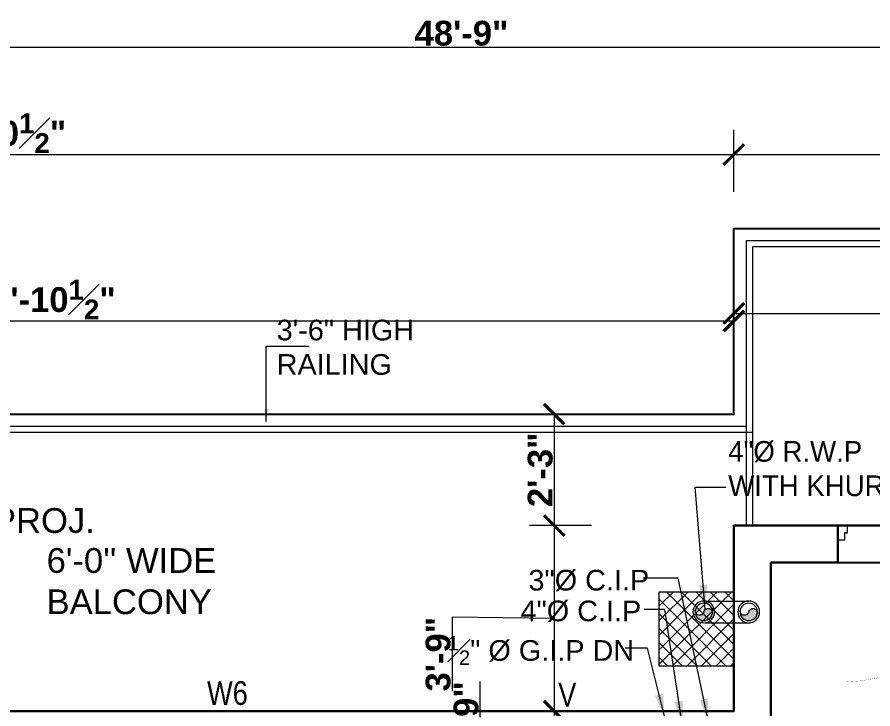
# Model space of a CAD drawing. Header units: feet. Extents: x 18471 to 30550, y -13540 to -11719.
# Drawn here: x 20827.5 to 21034.9, y -12565.1 to -12397.5 of the extents above; entities that cross this region are included whole.
import ezdxf

# ---------------------------------------------------------------- set-up
doc = ezdxf.new("R2010")
doc.units = ezdxf.units.FT
doc.header["$MEASUREMENT"] = 0
doc.header["$PDMODE"] = 2
doc.layers.get('0').update_dxf_attribs({"lineweight": 30})
doc.layers.add('BLK_1_FLR_1_BLT_UP_AREA', color=25, linetype='Continuous', true_color=0x995f4c, plot=False)
doc.layers.add('BLK_1_FLR_1_CHAJJA', color=7, linetype='Continuous')
doc.layers.add('BLK_1_FLR_1_REGULAR_ROOM_2', color=1, linetype='Continuous', plot=False)
for name, color, linetype, lineweight in [('CWS', 94, 'Continuous', 9), ('DIM', 7, 'Continuous', 18), ('DOOR', 32, 'Continuous', 13), ('HATCH', 9, 'Continuous', 20), ('JOINERY TEXT', 193, 'Continuous', 0), ('P-SOIL', 6, 'Continuous', 18), ('PLANTERS', 58, 'Continuous', 13), ('pub health ser', 22, 'Continuous', 30), ('SANTRY TEXT', 174, 'Continuous', 9), ('SPECS', 7, 'Continuous', 13), ('TEXT', 7, 'Continuous', 30), ('WALL', 10, 'Continuous', 30)]:
    doc.layers.add(name, color=color, linetype=linetype, lineweight=lineweight)
doc.styles.add('AR. TEXT 01', font='arialbd.ttf')
doc.styles.add('DIM TEXT', font='GOTHIC.TTF', dxfattribs={"height": 5})
doc.styles.add('p.h tex', font='techb___.ttf')
doc.styles.get("Standard").update_dxf_attribs({"font": 'ARIALN.TTF'})
doc.styles.add('TEX02', font='GARA.TTF')
doc.dimstyles.new('DIM 50', dxfattribs={"dimtxt": 6, "dimasz": 3, "dimexe": 6, "dimexo": 4, "dimgap": 0.3125, "dimtad": 1, "dimzin": 3, "dimdsep": 46, "dimlunit": 4, "dimtxsty": 'AR. TEXT 01', "dimblk": 'DOT', "dimcen": 0.09, "dimclrd": 5, "dimclre": 5, "dimclrt": 5, "dimazin": 0, "dimtfac": 0.8, "dimtofl": 0, "dimtmove": 1, "dimatfit": 3, "dimfxl": 6, "dimfxlon": 1, "dimfrac": 1, "dimtolj": 1, "dimtzin": 0, "dimlwd": -1, "dimlwe": -1, "dimarcsym": 1})
doc.dimstyles.new('DIM STYLE', dxfattribs={"dimtxt": 5, "dimasz": 3, "dimexe": 0, "dimexo": 0, "dimgap": 1.5, "dimtad": 1, "dimdec": 4, "dimzin": 3, "dimdsep": 46, "dimlunit": 4, "dimtxsty": 'DIM TEXT', "dimblk": 'ARCHTICK', "dimcen": 0, "dimdle": 1, "dimclrd": 256, "dimclre": 253, "dimclrt": 256, "dimadec": 0, "dimazin": 0, "dimtfac": 0.75, "dimtdec": 4, "dimtofl": 0, "dimtmove": 1, "dimatfit": 3, "dimfxl": 1, "dimfrac": 1, "dimtolj": 1, "dimtzin": 0, "dimlwd": -1, "dimlwe": -1, "dimarcsym": 0})

# ---------------------------------------------------------------- blocks, each defined once
blk = doc.blocks.new('_ArchTick')
at = {"color": 0, "linetype": 'ByBlock', "const_width": 0.15}
blk.add_lwpolyline([(-0.5, -0.5), (0.5, 0.5)], dxfattribs=at)
blk = doc.blocks.new('*D168')
at = {"layer": 'Defpoints', "color": 0, "transparency": 16777216}
for p in [(21001.18114544762, -12430.77846358907), (21001.18114544762, -12558.51330703618), (20642.68114544762, -12565.65837287717)]:
    blk.add_point(p, dxfattribs=at)
at = {"layer": 'DIM', "ltscale": 5, "transparency": 16777216}
for p, q in [((20642.68114544762, -12439.77846358907), (20642.68114544762, -12424.77846358907)), ((21001.18114544762, -12439.77846358907), (21001.18114544762, -12424.77846358907)), ((20642.68114544762, -12430.77846358907), (21001.18114544762, -12430.77846358907))]:
    blk.add_line(p, q, dxfattribs=at)
at = {"layer": 'DIM', "transparency": 16777216, "xscale": 5, "yscale": 5, "zscale": 5, "rotation": 180}
blk.add_blockref('_ArchTick', (20642.68114544762, -12430.77846358907), dxfattribs=at)
at = {"layer": 'DIM', "transparency": 16777216, "xscale": 5, "yscale": 5, "zscale": 5}
blk.add_blockref('_ArchTick', (21001.18114544762, -12430.77846358907), dxfattribs=at)
at = {"layer": 'DIM', "transparency": 16777216, "insert": (20821.93114544762, -12425.59456358907), "char_height": 6, "attachment_point": 5, "style": 'AR. TEXT 01'}
blk.add_mtext('\\A1;29\'-10{\\H0.800000x;\\S1#2;}"', dxfattribs=at)
blk = doc.blocks.new('*D169')
at = {"layer": 'Defpoints', "color": 0, "ltscale": 5, "transparency": 16777216}
for p in [(21227.68114544762, -12430.77846358907), (21227.68114544762, -12520.65837288003), (21001.18114544762, -12558.51330703618)]:
    blk.add_point(p, dxfattribs=at)
at = {"layer": 'DIM', "ltscale": 5, "transparency": 16777216}
for p, q in [((21001.18114544762, -12439.77846358907), (21001.18114544762, -12424.77846358907)), ((21227.68114544762, -12439.77846358907), (21227.68114544762, -12424.77846358907)), ((21001.18114544762, -12430.77846358907), (21227.68114544762, -12430.77846358907))]:
    blk.add_line(p, q, dxfattribs=at)
at = {"layer": 'DIM', "ltscale": 5, "transparency": 16777216, "xscale": 5, "yscale": 5, "zscale": 5, "rotation": 180}
blk.add_blockref('_ArchTick', (21001.18114544762, -12430.77846358907), dxfattribs=at)
at = {"layer": 'DIM', "ltscale": 5, "transparency": 16777216, "xscale": 5, "yscale": 5, "zscale": 5}
blk.add_blockref('_ArchTick', (21227.68114544762, -12430.77846358907), dxfattribs=at)
at = {"layer": 'DIM', "ltscale": 5, "transparency": 16777216, "insert": (21114.43114544762, -12425.59311229302), "char_height": 6, "attachment_point": 5, "style": 'AR. TEXT 01'}
blk.add_mtext('\\A1;18\'-10{\\H0.8x;\\S1#2;}"', dxfattribs=at)
blk = doc.blocks.new('*D170')
at = {"layer": 'Defpoints', "color": 0, "ltscale": 5, "transparency": 16777216}
for p in [(21227.68114544762, -12404.7890254763), (21227.68114544762, -12556.33949283584), (20642.68114544762, -12602.67774282329)]:
    blk.add_point(p, dxfattribs=at)
at = {"layer": 'DIM', "ltscale": 5, "transparency": 16777216}
for p, q in [((20642.68114544762, -12413.7890254763), (20642.68114544762, -12398.7890254763)), ((21227.68114544762, -12413.7890254763), (21227.68114544762, -12398.7890254763)), ((20642.68114544762, -12404.7890254763), (21227.68114544762, -12404.7890254763))]:
    blk.add_line(p, q, dxfattribs=at)
at = {"layer": 'DIM', "ltscale": 5, "transparency": 16777216, "xscale": 5, "yscale": 5, "zscale": 5, "rotation": 180}
blk.add_blockref('_ArchTick', (20642.68114544762, -12404.7890254763), dxfattribs=at)
at = {"layer": 'DIM', "ltscale": 5, "transparency": 16777216, "xscale": 5, "yscale": 5, "zscale": 5}
blk.add_blockref('_ArchTick', (21227.68114544762, -12404.7890254763), dxfattribs=at)
at = {"layer": 'DIM', "ltscale": 5, "transparency": 16777216, "insert": (20935.18114544762, -12401.41104116525), "char_height": 6, "attachment_point": 5, "style": 'AR. TEXT 01'}
blk.add_mtext('\\A1;48\'-9"', dxfattribs=at)
blk = doc.blocks.new('*D198')
at = {"layer": 'Defpoints', "color": 0, "transparency": 16777216}
for p in [(20978.87691454539, -12493.65837288002), (20957.64337954685, -12520.65837288002), (20980.87691454542, -12520.65837288002)]:
    blk.add_point(p, dxfattribs=at)
at = {"layer": 'DIM', "ltscale": 5, "transparency": 16777216}
for p, q in [((20966.64337954685, -12493.65837288002), (20951.64337954685, -12493.65837288002)), ((20957.64337954685, -12493.65837288002), (20957.64337954685, -12520.65837288002)), ((20966.64337954685, -12520.65837288002), (20951.64337954685, -12520.65837288002))]:
    blk.add_line(p, q, dxfattribs=at)
at = {"layer": 'DIM', "transparency": 16777216, "xscale": 5, "yscale": 5, "zscale": 5}
for p, rotation in [((20957.64337954685, -12493.65837288002), 90), ((20957.64337954685, -12520.65837288002), 270)]:
    blk.add_blockref('_ArchTick', p, dxfattribs=dict(at, rotation=rotation))
at = {"layer": 'DIM', "transparency": 16777216, "insert": (20954.27087954685, -12507.15837288002), "char_height": 6, "attachment_point": 5, "rotation": 90, "style": 'AR. TEXT 01'}
blk.add_mtext('\\A1;2\'-3"', dxfattribs=at)
blk = doc.blocks.new('*D199')
at = {"layer": 'Defpoints', "color": 0, "ltscale": 5, "transparency": 16777216}
for p in [(20980.87691454543, -12520.65837288002), (20957.64337954695, -12565.65837287716), (20989.48114544763, -12565.65837287716)]:
    blk.add_point(p, dxfattribs=at)
at = {"layer": 'DIM', "ltscale": 5, "transparency": 16777216}
for p, q in [((20966.64337954695, -12520.65837288002), (20951.64337954695, -12520.65837288002)), ((20957.64337954695, -12520.65837288002), (20957.64337954695, -12565.65837287716)), ((20957.64337954695, -12543.15837287859), (20932.89627283256, -12542.8458728786)), ((20932.89627283256, -12542.8458728786), (20932.89627283256, -12560.82012253754)), ((20966.64337954695, -12565.65837287716), (20951.64337954695, -12565.65837287716))]:
    blk.add_line(p, q, dxfattribs=at)
at = {"layer": 'DIM', "ltscale": 5, "transparency": 16777216, "xscale": 5, "yscale": 5, "zscale": 5}
for p, rotation in [((20957.64337954695, -12520.65837288002), 90), ((20957.64337954695, -12565.65837287716), 270)]:
    blk.add_blockref('_ArchTick', p, dxfattribs=dict(at, rotation=rotation))
at = {"layer": 'DIM', "ltscale": 5, "transparency": 16777216, "insert": (20929.5182885215, -12551.83299770807), "char_height": 6, "attachment_point": 5, "rotation": 90, "style": 'AR. TEXT 01'}
blk.add_mtext('\\A1;3\'-9"', dxfattribs=at)
blk = doc.blocks.new('*D200')
at = {"layer": 'Defpoints', "color": 0, "ltscale": 5, "transparency": 16777216}
for p in [(20989.48114544763, -12565.65837287715), (20957.64337954701, -12574.65837287713), (20991.78114544762, -12574.65837287713)]:
    blk.add_point(p, dxfattribs=at)
at = {"layer": 'DIM', "ltscale": 5, "transparency": 16777216}
for p, q in [((20939.68750471737, -12566.99155415274), (20939.68750471737, -12558.41430312955)), ((20957.64337954701, -12570.15837287714), (20939.68750471737, -12566.99155415274)), ((20966.64337954701, -12565.65837287715), (20951.64337954701, -12565.65837287715)), ((20957.64337954701, -12565.65837287715), (20957.64337954701, -12574.65837287713)), ((20966.64337954701, -12574.65837287713), (20951.64337954701, -12574.65837287713))]:
    blk.add_line(p, q, dxfattribs=at)
at = {"layer": 'DIM', "ltscale": 5, "transparency": 16777216, "xscale": 5, "yscale": 5, "zscale": 5}
for p, rotation in [((20957.64337954701, -12565.65837287715), 90), ((20957.64337954701, -12574.65837287713), 270)]:
    blk.add_blockref('_ArchTick', p, dxfattribs=dict(at, rotation=rotation))
at = {"layer": 'DIM', "ltscale": 5, "transparency": 16777216, "insert": (20936.30952040631, -12562.70292864115), "char_height": 6, "attachment_point": 5, "rotation": 90, "style": 'AR. TEXT 01'}
blk.add_mtext('\\A1;9"', dxfattribs=at)
blk = doc.blocks.new('A$Cb508cf72')
at = {"layer": 'DOOR'}
for points in [[(1.593954704861969, 31.97784954943927), (1.593954704861969, 33.65484954940621), (2.1666480381682, 33.65484954940621), (2.1666480381682, 35.22784954936651), (-1.86284451e-05, 35.22784954936651), (-1.86284451e-05, 31.97784954943927), (1.593954704861969, 31.97784954943927)], [(37.4060080396448, 31.97784954943927), (37.4060080396448, 33.65484954940621), (36.83331470633857, 33.65484954940621), (36.83331470633857, 35.22784954936651), (38.99998137295188, 35.22784954936651), (38.99998137295188, 31.97784954943927), (37.4060080396448, 31.97784954943927)]]:
    blk.add_lwpolyline(points, dxfattribs=at)
at = {"layer": 'DOOR', "const_width": 0.03635174400107}
blk.add_lwpolyline([(37.11966137299896, 33.65484954940621, -0.38341128429114), (1.68249406036921, 0.01781754833064, -0.4142135623731)], format="xyb", dxfattribs=at)
blk.add_lwpolyline([(1.68249406036921, 0.01781754833064), (1.68249406036921, 33.34024954930646), (2.19304287509294, 33.34024954930646), (2.19304287509294, 0.01781754833064)], dxfattribs=at)
blk = doc.blocks.new('_Dot')
at = {"color": 0, "linetype": 'ByBlock', "lineweight": -2}
blk.add_line((-0.5, 0), (-1, 0), dxfattribs=at)
at = {"color": 0, "linetype": 'ByBlock', "const_width": 0.5}
blk.add_lwpolyline([(-0.25, 0, 1), (0.25, 0, 1)], format="xyb", close=True, dxfattribs=at)
blk = doc.blocks.new('RWP')
at = {"layer": 'P-SOIL'}
h = blk.add_hatch(color=7, dxfattribs=at)
edge = h.paths.add_edge_path()
edge.add_ellipse((-58225.88443678952, -118219.5594493906), major_axis=(1.494147372830069, 1.494147372830069), ratio=0.9999999999971358, start_angle=35.6182046845361, end_angle=125.618203281105)
edge.add_ellipse((-58225.88443678952, -118219.5594493906), major_axis=(1.494147372827425, 1.494147372827423), ratio=0.9999999999948398, start_angle=125.618203281105, end_angle=215.6182018617833)
edge.add_ellipse((-58226.11501198305, -118220.5921985362), major_axis=(0.7482431835796156, 0.7482431835796152), ratio=0.9999999999816468, start_angle=218.8220523718932, end_angle=392.4143515007202)
edge.add_ellipse((-58225.65386160055, -118218.5267002386), major_axis=(-0.7482431836025633, 0.7482431836025631), ratio=0.9999999999430152, start_angle=-51.1779422807781, end_angle=122.41435150089211, ccw=False)
at = {"layer": 'P-SOIL', "color": 7, "extrusion": (0, 0, -1)}
for centre, major_axis, ratio, start_param, end_param in [((-58225.88443678952, -118219.5594493906), (1.867684216040422, 1.867684216040422), 0.99999999999517, 3.926990816989658, 10.21017612416924), ((-58225.88443678952, -118219.5594493906), (-1.494147372831555, 1.494147372831555), 0.9999999999934598, 5.497787143778865, 11.78097245095845), ((-58226.11501198302, -118220.5921985362), (-0.7482431836144129, 0.7482431836144129), 0.9999999999042399, 1.005059168248902, 4.258487346123779)]:
    blk.add_ellipse(centre, major_axis=major_axis, ratio=ratio, start_param=start_param, end_param=end_param, dxfattribs=at)
at = {"layer": 'P-SOIL', "color": 7, "extrusion": (0, 0, -0.9999999999999998)}
blk.add_ellipse((-58225.65386160053, -118218.5267002386), major_axis=(0.7482431836246272, 0.7482431836246272), ratio=0.99999999987498, start_param=2.575855494946888, end_param=5.829283672833697, dxfattribs=at)
blk = doc.blocks.new('*D209')
at = {"layer": 'Defpoints', "color": 0, "ltscale": 5, "transparency": 16777216}
for p in [(20666.68114544764, -12464.29540704069), (21001.18114544762, -12464.29540704068), (21001.18114544762, -12471.09988819183)]:
    blk.add_point(p, dxfattribs=at)
at = {"layer": 'DIM', "ltscale": 5, "transparency": 16777216}
for p, q in [((20666.68114544764, -12468.29540704069), (20666.68114544764, -12477.09988819183)), ((21001.18114544762, -12468.29540704069), (21001.18114544762, -12477.09988819183)), ((20666.68114544764, -12471.09988819183), (21001.18114544762, -12471.09988819183))]:
    blk.add_line(p, q, dxfattribs=at)
at = {"layer": 'DIM', "ltscale": 5, "transparency": 16777216, "xscale": 5, "yscale": 5, "zscale": 5, "rotation": 180}
blk.add_blockref('_ArchTick', (20666.68114544764, -12471.09988819183), dxfattribs=at)
at = {"layer": 'DIM', "ltscale": 5, "transparency": 16777216, "xscale": 5, "yscale": 5, "zscale": 5}
blk.add_blockref('_ArchTick', (21001.18114544762, -12471.09988819183), dxfattribs=at)
at = {"layer": 'DIM', "ltscale": 5, "transparency": 16777216, "insert": (20833.93114544763, -12465.9165832805), "char_height": 6, "attachment_point": 5, "style": 'AR. TEXT 01'}
blk.add_mtext('\\A1;27\'-10{\\H0.8x;\\S1#2;}"', dxfattribs=at)
blk = doc.blocks.new('*D210')
at = {"layer": 'Defpoints', "color": 0, "ltscale": 5, "transparency": 16777216}
for p in [(21001.18114544762, -12458.89754695998), (21203.68114544762, -12458.89754695998), (21203.68114544762, -12469.26758419076)]:
    blk.add_point(p, dxfattribs=at)
at = {"layer": 'DIM', "ltscale": 5, "transparency": 16777216}
for p, q in [((21001.18114544762, -12462.89754695998), (21001.18114544762, -12475.26758419076)), ((21203.68114544762, -12462.89754695998), (21203.68114544762, -12475.26758419076)), ((21001.18114544762, -12469.26758419076), (21203.68114544762, -12469.26758419076))]:
    blk.add_line(p, q, dxfattribs=at)
at = {"layer": 'DIM', "ltscale": 5, "transparency": 16777216, "xscale": 5, "yscale": 5, "zscale": 5, "rotation": 180}
blk.add_blockref('_ArchTick', (21001.18114544762, -12469.26758419076), dxfattribs=at)
at = {"layer": 'DIM', "ltscale": 5, "transparency": 16777216, "xscale": 5, "yscale": 5, "zscale": 5}
blk.add_blockref('_ArchTick', (21203.68114544762, -12469.26758419076), dxfattribs=at)
at = {"layer": 'DIM', "ltscale": 5, "transparency": 16777216, "insert": (21102.43114544762, -12464.08427927943), "char_height": 6, "attachment_point": 5, "style": 'AR. TEXT 01'}
blk.add_mtext('\\A1;16\'-10{\\H0.8x;\\S1#2;}"', dxfattribs=at)

msp = doc.modelspace()

# ---------------------------------------------------------------- hatches: boundary and pattern name
at = {"layer": 'pub health ser', "lineweight": 0, "true_color": 0x939598}
h = msp.add_hatch(dxfattribs=at)
h.set_pattern_fill('ANSI37', color=252, scale=20, angle=-3e-14, style=0)
h.set_pattern_definition([(44.99999999999995, (-38038.26851991999, -36238.00755649689), (-1.767766952966367, 1.767766952966369), []), (134.9999999999999, (-38038.26851991999, -36238.00755649689), (-1.767766952966369, -1.767766952966367), [])])
h.paths.add_polyline_path([(21001.11681901514, -12536.71887440073), (20983.11681901514, -12536.71887440072), (20983.11681901511, -12554.71887440072), (21001.11681901511, -12554.71887440072)])
edge = h.paths.add_edge_path(flags=16)
edge.add_ellipse((20991.55484598568, -12546.39442721107), major_axis=(-0.7482431836542677, 0.7482431836542677), ratio=0.999999999800657, start_angle=51.17794786418325, end_angle=63.99335204062713)
edge.add_ellipse((20992.58759513127, -12546.16385201755), major_axis=(-1.494147372824954, 1.494147372824954), ratio=1, start_angle=54.38179825586201, end_angle=60.789499034851985, ccw=False)

# ---------------------------------------------------------------- linework, layer by layer
at = {"layer": 'BLK_1_FLR_1_BLT_UP_AREA', "color": 25, "elevation": 0.02260156391333}
msp.add_lwpolyline([(20642.68114544762, -12565.65837287717), (21001.18114544762, -12565.65837287717), (21001.18114544757, -12520.65837288002), (21227.68114544762, -12520.65837288002), (21227.68114544609, -12988.65837288002), (21155.68114544763, -12988.65837288003), (21155.68114544762, -13204.65837288005), (21035.68114544762, -13204.65837288003), (21035.68114544762, -12988.65837288003), (20642.68114544762, -12988.65837288002), (20642.68114544762, -12565.65837287717)], dxfattribs=at)
at = {"layer": 'BLK_1_FLR_1_CHAJJA', "elevation": 0.02260156391333}
msp.add_lwpolyline([(20666.63865894853, -12565.65837287713), (20666.63865894853, -12493.65837288001), (21001.13865894853, -12493.65837288002), (21001.13865894853, -12448.65837288002), (21203.68114544762, -12448.65837288002), (21203.68114544762, -12520.65837288002), (21001.13865894853, -12520.65837288002), (21001.13865894855, -12565.65837288002), (20666.63865894853, -12565.65837287713)], dxfattribs=at)
at = {"layer": 'BLK_1_FLR_1_REGULAR_ROOM_2', "color": 1, "elevation": 0.02260156391333}
msp.add_lwpolyline([(21010.18114544762, -12529.65837288002), (21223.18114544762, -12529.65837288002), (21223.18114544762, -12685.65837288003), (21010.18114544762, -12685.65837288003)], close=True, dxfattribs=at)
at = {"layer": 'HATCH', "ltscale": 5}
msp.add_line((21001.18114544762, -12523.65837288, 0.02260156391333), (21001.18114544762, -12526.65837288002, 0.02260156391333), dxfattribs=at)
at = {"layer": 'PLANTERS', "ltscale": 15}
for p, q in [((21004.18114544762, -12496.65837288002, 0.02260156391333), (21004.18114544763, -12520.65837288002, 0.02260156391333)), ((21005.68114544762, -12498.15837288002, 0.02260156391333), (21005.68114544763, -12520.65837288002, 0.02260156391333))]:
    msp.add_line(p, q, dxfattribs=at)
at = {"layer": 'PLANTERS', "ltscale": 15, "elevation": 0.02260156391333}
for points in [[(21203.68114544762, -12520.65837288), (21203.68114544762, -12448.65837288002), (21001.18114544762, -12448.65837288002), (21001.18114544762, -12493.65837288002), (20666.68114544762, -12493.65837288)], [(21200.68123059781, -12520.63576991744), (21200.65845669088, -12451.65837288002), (21004.18114544762, -12451.65837288002), (21004.18114544762, -12496.65837288002), (20669.68114544762, -12496.65837288), (20669.68114544764, -12565.65837287715)], [(21199.1812731729, -12520.62446843616), (21199.1471123125, -12453.15837288002), (21005.68114544762, -12453.15837288002), (21005.68114544762, -12498.15837288002), (20671.18114544762, -12498.15837288), (20671.18114544764, -12565.65837287715)]]:
    msp.add_lwpolyline(points, dxfattribs=at)
at = {"layer": 'pub health ser', "color": 252, "lineweight": 0, "true_color": 0x939598}
for p, q in [((20993.92028219939, -12538.95086159451, 0.02260156391333), (21004.78914654479, -12538.95086151817, 0.02260156391333)), ((20994.23731399952, -12544.22394849731, 0.02260156391333), (21005.10617834493, -12544.22394842097, 0.02260156391333))]:
    msp.add_line(p, q, dxfattribs=at)
at = {"layer": 'pub health ser', "color": 252, "lineweight": 0, "true_color": 0x939598, "elevation": 0.02260156391333}
msp.add_lwpolyline([(20983.11681901514, -12554.71887440072), (20983.11681901514, -12536.71887440072), (21001.11681901513, -12536.71887440072), (21001.11681901513, -12554.71887440072)], close=True, dxfattribs=at)
at = {"layer": 'WALL'}
for p, q in [((21001.18114544762, -12565.65837287714, 0.02260156391333), (21001.18114544762, -12520.65837288002, 0.02260156391333)), ((21001.18114544762, -12520.65837288002, 0.02260156391333), (21026.40183717183, -12520.65837287999, 0.02260156391333)), ((21026.40183717183, -12529.65837288, 0.02260156391333), (21026.40183717183, -12520.65837287999, 0.02260156391333)), ((21010.18114544763, -12790.65837287998, 0.02260156391333), (21010.18114544762, -12529.65837288002, 0.02260156391333)), ((21010.18114544762, -12529.65837288002, 0.02260156391333), (21026.40183717183, -12529.65837287998, 0.02260156391333))]:
    msp.add_line(p, q, dxfattribs=at)

# ---------------------------------------------------------------- block references
at = {"layer": 'HATCH', "ltscale": 5, "xscale": 1.076923076884569, "yscale": 1.076923076884569, "zscale": 1.076923076884569}
msp.add_blockref('A$Cb508cf72', (21026.40185723323, -12558.59605700875, 0.02260156391333), dxfattribs=at)
at = {"layer": 'WALL', "rotation": 90}
for p in [(-97225.63853215746, 45684.29227092281, 0.02260156391333), (-97214.7703028073, 45684.29227092281, 0.02260156391333)]:
    msp.add_blockref('RWP', p, dxfattribs=at)

# ---------------------------------------------------------------- texts
at = {"layer": 'CWS', "ltscale": 0.2, "insert": (20931.83358883845, -12554.4297370804), "char_height": 5, "width": 71.7429229065092, "attachment_point": 7, "style": 'p.h tex'}
msp.add_mtext('\\A1;{\\fArial|b0|i0|c0|p34;\\H0.7x;\\S1#2;\\H1.429x;"\\H1x; %%C G.I.P DN}', dxfattribs=at)
at = {"layer": 'JOINERY TEXT', "char_height": 5.75, "width": 20.94494535614012, "attachment_point": 1}
for s, insert in [('\\A1;W6', (20873.49888004327, -12558.37450828207, 0.02260156391333)), ('\\A1;V', (20958.61944342326, -12558.76445018571, 0.02260156391333))]:
    msp.add_mtext(s, dxfattribs=dict(at, insert=insert))
at = {"layer": 'SANTRY TEXT', "color": 5, "ltscale": 25, "char_height": 5, "style": 'DIM TEXT'}
for s, insert, width, attachment_point in [('\\A1;4"%%C R.W.P\\PWITH KHURRA', (20999.82277130594, -12500.20016223881, 0.02260156391333), 68.77202682150889, 1), ('\\A1;{\\fArial|b0|i0|c0|p34;3"%%C C.I.P}', (20980.65687117716, -12531.39958355688), 68.77202682150889, 3), ('\\A1;{\\fArial|b0|i0|c0|p34;4"%%C C.I.P}', (20978.73483025385, -12538.85420533083), 82.87071002800438, 3)]:
    msp.add_mtext(s, dxfattribs=dict(at, insert=insert, width=width, attachment_point=attachment_point))
at = {"layer": 'TEXT', "insert": (20890.37336956655, -12470.79777393327, 0.02260156391333), "char_height": 5, "width": 37.04403607775379, "attachment_point": 1}
msp.add_mtext('{\\fArial|b0|i0|c0|p34;3\'-6" HIGH \\PRAILING}', dxfattribs=at)
at = {"layer": 'TEXT', "char_height": 6, "attachment_point": 1, "style": 'TEX02'}
for s, insert, width in [("\\A1;{\\fArial|b0|i0|c0|p34; 6'-0'' WIDE PROJ. ABOVE}", (20775.83724483716, -12516.44685403261, 0.02260156391333), 72.01010735483214), ("\\A1;{\\fArial|b0|i0|c0|p34;6'-0'' WIDE BALCONY}", (20834.61299477131, -12526.13195878991, 0.02260156391333), 63.03306711644836)]:
    msp.add_mtext(s, dxfattribs=dict(at, insert=insert, width=width))

# ---------------------------------------------------------------- dimensions: what is measured, and where the dimension line sits
at = {"layer": 'DIM', "ltscale": 5}
for base, p1, p2, override, picture, middle in [((21227.68114544762, -12404.7890254763, 0.02260156391333), (20642.68114544762, -12602.67774282329, 0.02260156391333), (21227.68114544762, -12556.33949283584, 0.02260156391333), {"dimtxt": 6, "dimasz": 5, "dimblk": 'ArchTick', "dimclrd": 256, "dimclre": 256, "dimclrt": 256, "dimfxl": 9}, '*D170', (20935.18114544762, -12401.41104116525, 0.02260156391333)), ((21001.18114544762, -12430.77846358907, 0.02260156391333), (20642.68114544762, -12565.65837287717, 0.02260156391333), (21001.18114544762, -12558.51330703618, 0.02260156391333), {"dimtxt": 6, "dimasz": 5, "dimblk": 'ArchTick', "dimclrd": 256, "dimclre": 256, "dimclrt": 256, "dimfxl": 9}, '*D168', (20821.93114544762, -12425.59456358907, 0.02260156391333)), ((21227.68114544762, -12430.77846358907, 0.02260156391333), (21001.18114544762, -12558.51330703618, 0.02260156391333), (21227.68114544762, -12520.65837288003, 0.02260156391333), {"dimtxt": 6, "dimasz": 5, "dimblk": 'ArchTick', "dimclrd": 256, "dimclre": 256, "dimclrt": 256, "dimfxl": 9}, '*D169', (21114.43114544762, -12425.59311229302, 0.02260156391333)), ((21203.68114544762, -12469.26758419076, 0.02260156391333), (21001.18114544762, -12458.89754695998, 0.02260156391333), (21203.68114544762, -12458.89754695998, 0.02260156391333), {"dimasz": 5, "dimblk": 'ArchTick', "dimclrd": 256, "dimclre": 256, "dimclrt": 256, "dimfxl": 9}, '*D210', (21102.43114544762, -12464.08427927943, 0.02260156391333)), ((21001.18114544762, -12471.09988819183, 0.02260156391333), (20666.68114544764, -12464.29540704069, 0.02260156391333), (21001.18114544762, -12464.29540704068, 0.02260156391333), {"dimasz": 5, "dimblk": 'ArchTick', "dimclrd": 256, "dimclre": 256, "dimclrt": 256, "dimfxl": 9}, '*D209', (20833.93114544763, -12465.9165832805, 0.02260156391333))]:
    dim = msp.add_linear_dim(base=base, p1=p1, p2=p2, dimstyle='DIM 50', override=override, dxfattribs=at)
    dim.commit()
    dim.dimension.update_dxf_attribs({"geometry": picture, "text_midpoint": middle})
dim = msp.add_linear_dim(base=(20957.64337954685, -12520.65837288002, 0.02260156391333), p1=(20978.87691454539, -12493.65837288002, 0.02260156391333), p2=(20980.87691454542, -12520.65837288002, 0.02260156391333), angle=90, dimstyle='DIM 50', override={"dimtxt": 6, "dimasz": 5, "dimblk": 'ArchTick', "dimclrd": 256, "dimclre": 256, "dimclrt": 256, "dimfxl": 9}, dxfattribs=at)
dim.commit()
dim.dimension.update_dxf_attribs({"geometry": '*D198', "text_midpoint": (20954.27087954685, -12507.15837288002, 0.02260156391333)})
for base, p1, p2, picture, middle in [((20957.64337954695, -12565.65837287716, 0.02260156391333), (20980.87691454542, -12520.65837288002, 0.02260156391333), (20989.48114544762, -12565.65837287715, 0.02260156391333), '*D199', (20932.89627283255, -12543.15837287861, 0.02260156391333)), ((20957.64337954701, -12574.65837287713, 0.02260156391333), (20989.48114544762, -12565.65837287714, 0.02260156391333), (20991.78114544761, -12574.65837287713, 0.02260156391333), '*D200', (20939.68750471736, -12566.67905415275, 0.02260156391333))]:
    dim = msp.add_linear_dim(base=base, p1=p1, p2=p2, angle=90, dimstyle='DIM 50', override={"dimtxt": 6, "dimasz": 5, "dimblk": 'ArchTick', "dimclrd": 256, "dimclre": 256, "dimclrt": 256, "dimfxl": 9}, dxfattribs=at)
    dim.commit()
    dim.dimension.update_dxf_attribs({"geometry": picture, "text_midpoint": middle, "dimtype": 160})

# ---------------------------------------------------------------- leaders
at = {"layer": 'P-SOIL'}
msp.add_leader([(20994.20542319521, -12541.07449787669, 0.02260156391333), (20991.79996992853, -12511.40582886155, 0.02260156391333), (20999.21308321751, -12511.40582886155, 0.02260156391333)], dimstyle='DIM 50', override={"dimasz": 6, "dimtad": 0}, dxfattribs=at)
at = {"layer": 'P-SOIL', "ltscale": 10}
for points, override in [([(20995.12246930883, -12568.61155267469), (20987.67118330649, -12533.38902704707), (20979.19538157995, -12533.38902704707)], {"dimasz": 6, "dimgap": 2.5, "dimtad": 0}), ([(20988.70240892111, -12569.22546954376), (20984.41988270048, -12540.98414856184), (20979.41411112137, -12540.98414856184)], {"dimasz": 6, "dimgap": 2.5, "dimtad": 0}), ([(20984.50937199749, -12567.49591626531), (20980.22801225236, -12550.40573261732), (20974.81920610734, -12550.40573261732)], {"dimasz": 6, "dimtad": 0})]:
    msp.add_leader(points, dimstyle='DIM 50', override=override, dxfattribs=at)
at = {"layer": 'SPECS'}
msp.add_leader([(20887.83818660865, -12495.46129149065, 0.02260156391333), (20887.83818660863, -12477.21056266008, 0.02260156391333), (20898.19940217208, -12477.21056266008, 0.02260156391333)], dimstyle='DIM STYLE', override={"dimtad": 0}, dxfattribs=at)

doc.saveas('drawing.dxf')
